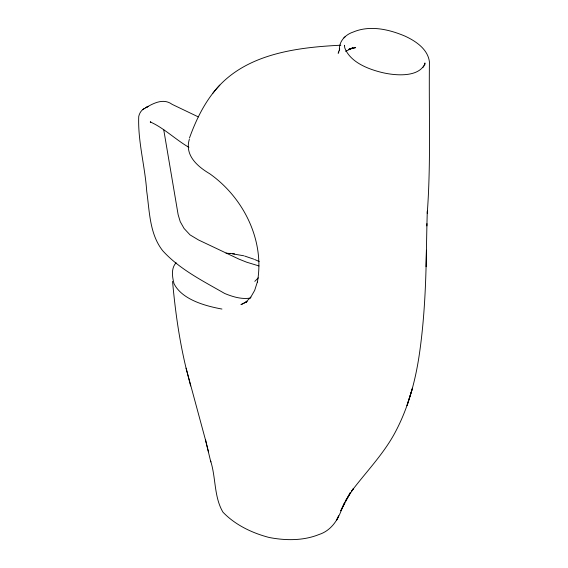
<?xml version="1.0" encoding="UTF-8"?>
<svg xmlns="http://www.w3.org/2000/svg" width="568" height="568" viewBox="0 0 568 568"><rect width="100%" height="100%" fill="white"/><g stroke="black" fill="none" stroke-linecap="round" stroke-linejoin="round"><path stroke-width="0.85" d="M340.892 510.731L344.542 502.737L340.892 510.731L350.442 492.413L345.131 501.537L353.537 488.409L351.755 490.922C366.807 471.05 384.564 453.023 396.066 430.658C408.79 406.269 415.833 379.317 419.645 352.188C424.424 318.421 425.886 284.298 426.419 250.232M426.078 266.726L426.944 223.586M426.887 225.922L427.292 211.019M427.243 213.369C431.013 162.917 428.776 112.386 429.429 61.884C427.874 49.139 415.698 41.045 404.92 36.089C388.867 29.295 369.875 24.971 353.161 32.064C345.166 34.691 338.677 41.613 339.437 50.389L339.671 48.926L338.173 53.278L338.897 51.937M424.772 65.008L424.935 62.956L424.665 64.305C418.261 77.276 396.372 75.771 382.86 72.711C367.737 69.133 350.073 62.04 344.733 47.769L344.506 45.284L344.513 45.752M189.336 139.274C184.479 155.178 197.33 166.417 209.734 173.758C243.58 197.678 264.908 240.512 257.389 282.055L257.481 281.579L254.67 290.39L250.509 297.632L250.864 297.121L245.39 302.559L246.207 301.977M189.456 138.067C196.4 118.854 205.623 100.053 219.809 85.108M341.979 508.367C338.216 519.741 331.094 530.647 319.109 534.474C303.34 540.857 285.661 540.665 269.189 537.484C252.213 533.082 235.188 524.953 222.976 512.194C213.788 496.73 216.046 477.163 210.437 460.385L210.792 461.905L205.446 439.667L208.456 451.801M423.082 67.287L424.012 65.852M212.979 93.117C242.614 54.18 295.31 47.442 340.828 45.213M176.108 262.757C170.89 268.309 172.289 276.914 174 283.645C182.03 299.755 205.637 306.053 221.946 309.049M254.798 281.373L258.291 277.858M345.479 36.473L343.881 37.85M198.324 116.901L172.182 104.384C162.718 97.398 152.032 104.058 143.583 109.006C140.978 110.646 139.401 113.508 138.734 116.447C137.747 141.389 145.06 166.317 146.707 191.203C149.611 211.346 149.462 234.002 162.789 250.822C179.644 269.381 203.138 281.053 224.58 293.422L224.821 293.535C232.887 296.844 241.805 299.563 250.573 298.03M142.902 109.468L144.308 108.509M345.585 51.34L352.87 47.861L348.787 49.331L355.674 47.613L349.994 48.642M246.974 301.558L240.96 304.64L247.115 301.622M150.257 122.056L150.818 121.942L150.321 121.992C163.023 127.36 176.087 139.962 188.91 147.332M226.036 253.129L230.068 253.52M229.934 253.335L234.591 253.903M232.411 253.811L243.75 255.77M258.987 265.952L246.576 262.167L238.993 259.136L198.523 239.973L190.046 234.889L184.082 228.478L180.226 221.655L178.139 214.69L163.712 129.646M244.588 256.019L253.74 259.136M254.563 259.455L259.207 261.514M172.544 281.359C175.185 310.533 179.204 339.643 186.07 368.142L205.751 440.91M186.07 368.142L190.635 385.928M411.63 390.848L407.036 405.531L412.453 388.256L411.63 390.848M338.627 516L336.646 520.075L338.627 516M148.305 106.379L145.571 107.799L148.305 106.379"/></g></svg>
